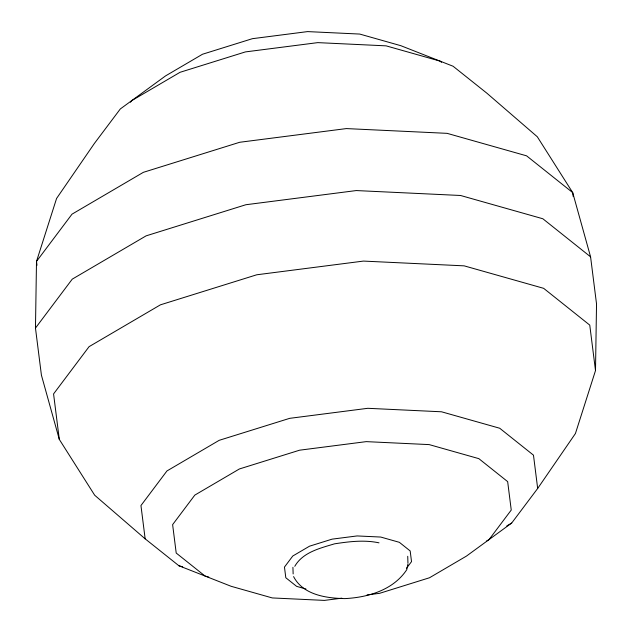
<?xml version="1.0" encoding="UTF-8"?>
<svg xmlns="http://www.w3.org/2000/svg" width="632" height="632" viewBox="0 0 632 632"><rect width="100%" height="100%" fill="white"/><g stroke="black" fill="none" stroke-linecap="round" stroke-linejoin="round"><path stroke-width="0.95" d="M341.857 598.164L324.421 600.4L272.274 597.935L231.138 586.298L178.919 565.759L145.155 538.835L94.689 495.227L59.305 439.398L41.42 375.163L35.471 328.079L36.498 261.419L56.572 198.472L94.326 143.535L120.317 108.949L165.568 75.895L202.501 54.241L252.373 38.686L307.579 31.6L359.727 34.065L400.862 45.702L453.081 66.242L486.845 93.165L537.311 136.773L572.695 192.602L590.58 256.837L596.529 303.921L595.502 370.581L575.428 433.528L537.674 488.465L511.683 523.051L466.432 556.105L429.499 577.759L379.627 593.314L367.034 594.933M407.972 563.847L406.763 569.693C393.357 590.004 368.093 597.43 344.961 598.599C326.27 598.275 303.036 594.909 293.588 576.605M130.453 102.25L131.63 100.686L180.041 72.301L245.406 51.911L317.77 42.628L386.113 45.852L440.03 61.106L441.555 62.323M35.471 328.079L72.238 279.154L146.118 235.847L245.856 204.736L356.274 190.564L460.562 195.486L542.841 218.759L590.58 256.837M294.773 566.319C302.87 552.21 320.053 548.221 334.518 543.836C349.18 541.569 364.356 539.712 379.01 542.841M406.526 568.255L411.519 561.611L410.176 550.946L399.361 542.319L380.725 537.05L357.112 535.936L332.1 539.143L309.514 546.19L292.79 556.002L284.463 567.078L285.806 577.743L296.621 586.362L305.935 589M506.785 525.927L511.683 523.051M486.537 541.055L489.057 539.578L511.248 510.056L507.662 481.631L478.843 458.65L429.183 444.604L366.244 441.634L299.6 450.189L239.402 468.96L194.814 495.109L172.623 524.631L176.21 553.047L205.029 576.029L208.773 577.087M178.919 565.759L182.672 566.825M595.502 370.581L589.759 325.109L543.646 288.326L464.164 265.851L363.432 261.087L256.782 274.778L160.441 304.829L89.08 346.66L53.57 393.918L59.305 439.398M573.184 196.473L572.695 192.602L526.574 155.828L447.101 133.344L346.368 128.588L239.71 142.271L143.369 172.323L72.009 214.161L36.498 261.419L36.988 265.29M537.674 488.465L533.479 455.166L499.714 428.243L441.531 411.788L367.792 408.304L289.717 418.329L219.185 440.322L166.951 470.951L140.952 505.545L145.155 538.835M407.727 556.286L407.94 562.907M292.924 567.315L293.145 573.935"/></g></svg>
